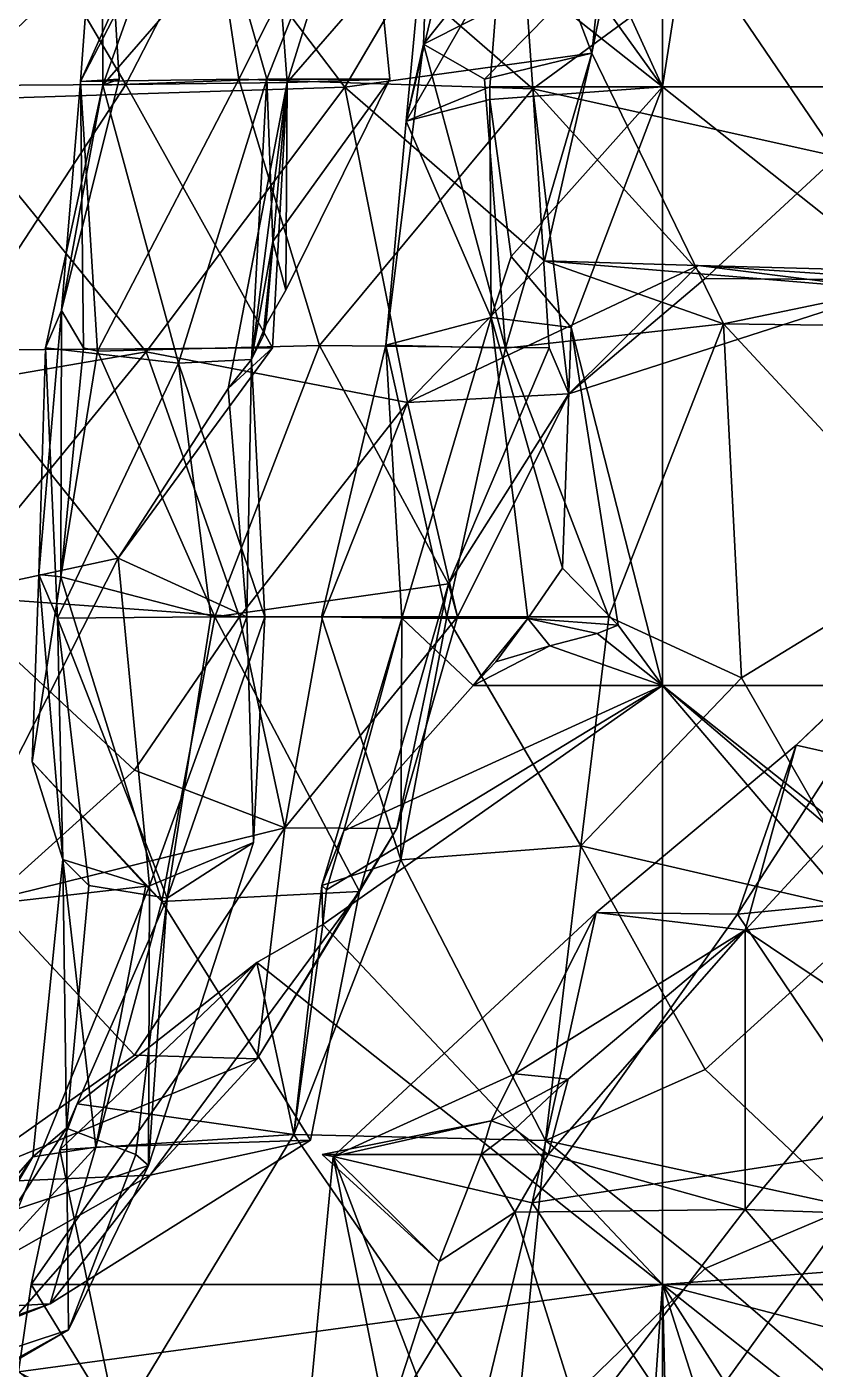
# Model space of a CAD drawing. Extents: x 290083 to 295691, y 4553739 to 4561622.
# Drawn here: x 290177.9 to 290230.1, y 4561209 to 4561298 of the extents above; entities that cross this region are included whole.
import ezdxf

# ---------------------------------------------------------------- set-up
doc = ezdxf.new("R2010")
doc.units = 0
doc.layers.add('Au_ppm_Pref_-_0_3', color=7, linetype='CONTINUOUS')

msp = doc.modelspace()

# ---------------------------------------------------------------- linework, layer by layer
at = {"layer": 'Au_ppm_Pref_-_0_3'}
for points in [[(290225.482, 4561329.346, 1646.615), (290220, 4561294.012, 1647.18), (290220, 4561324.308, 1646.541)], [(290225.482, 4561329.346, 1646.615), (290270, 4561294.012, 1648.831), (290220, 4561294.012, 1647.18)], [(290270, 4561294.012, 1648.831), (290225.482, 4561329.346, 1646.615), (290248.191, 4561318.799, 1647.963)], [(290220, 4561324.308, 1646.541), (290220, 4561294.012, 1647.18), (290211.375, 4561312.885, 1646.66)], [(290204.163, 4561296.838, 1637.531), (290220.013, 4561316.799, 1636.449), (290204.588, 4561308.739, 1639.254)], [(290220.013, 4561316.799, 1636.449), (290204.163, 4561296.838, 1637.531), (290216.693, 4561303.186, 1633.314)], [(290172.172, 4561293.138, 1619.624), (290171.892, 4561314.977, 1616.417), (290188.126, 4561308.24, 1618.601)], [(290209.921, 4561315.037, 1600.315), (290197.615, 4561305.875, 1601.46), (290211.394, 4561293.882, 1602.388)], [(290222.814, 4561302.271, 1600.259), (290209.921, 4561315.037, 1600.315), (290211.394, 4561293.882, 1602.388)], [(290159.959, 4561294.014, 1556.85), (290184.425, 4561294.159, 1557.951), (290172.969, 4561313.607, 1557.339)], [(290193.771, 4561312.347, 1557.915), (290172.969, 4561313.607, 1557.339), (290184.425, 4561294.159, 1557.951)], [(290217.16, 4561313.738, 1628.271), (290215.314, 4561296.252, 1627.384), (290209.421, 4561311.783, 1621.595)], [(290217.16, 4561313.738, 1628.271), (290216.693, 4561303.186, 1633.314), (290215.314, 4561296.252, 1627.384)], [(290190.753, 4561312.347, 1591.739), (290182.85, 4561313.474, 1585.722), (290181.424, 4561294.361, 1591.562)], [(290181.424, 4561294.361, 1591.562), (290182.85, 4561313.474, 1585.722), (290184, 4561294.529, 1585.8)], [(290182.85, 4561313.474, 1585.722), (290182.918, 4561294.124, 1579.424), (290184, 4561294.529, 1585.8)], [(290182.85, 4561313.474, 1585.722), (290189.397, 4561312.347, 1578.602), (290182.918, 4561294.124, 1579.424)], [(290202.998, 4561291.734, 1644.48), (290208.147, 4561313.36, 1645.768), (290209.223, 4561302.566, 1646.848)], [(290204.588, 4561308.739, 1639.254), (290208.147, 4561313.36, 1645.768), (290202.998, 4561291.734, 1644.48)], [(290209.63, 4561308.427, 1646.73), (290211.375, 4561312.885, 1646.66), (290220, 4561294.012, 1647.18)], [(290236.803, 4561312.949, 1597.797), (290222.814, 4561302.271, 1600.259), (290231.56, 4561289.393, 1603.513)], [(290181.424, 4561294.361, 1591.562), (290189.318, 4561311.897, 1596.94), (290190.753, 4561312.347, 1591.739)], [(290191.914, 4561294.529, 1598.648), (290189.318, 4561311.897, 1596.94), (290181.424, 4561294.361, 1591.562)], [(290182.918, 4561294.124, 1579.424), (290189.397, 4561312.347, 1578.602), (290191.166, 4561303.65, 1573.921)], [(290193.771, 4561312.347, 1557.915), (290184.425, 4561294.159, 1557.951), (290195.124, 4561294.302, 1562.174)], [(290188.126, 4561308.24, 1618.601), (290209.421, 4561311.783, 1621.595), (290198.936, 4561293.99, 1619.752)], [(290197.615, 4561305.875, 1601.46), (290189.318, 4561311.897, 1596.94), (290191.914, 4561294.529, 1598.648)], [(290195.124, 4561294.302, 1562.174), (290210.535, 4561312.043, 1561.958), (290193.771, 4561312.347, 1557.915)], [(290210.535, 4561312.043, 1561.958), (290195.124, 4561294.302, 1562.174), (290200.291, 4561310.934, 1568.155)], [(290215.314, 4561296.252, 1627.384), (290198.936, 4561293.99, 1619.752), (290209.421, 4561311.783, 1621.595)], [(290219.527, 4561312.106, 1579.883), (290230.389, 4561305.242, 1585.8), (290236.574, 4561296.252, 1579.967)], [(290236.574, 4561296.252, 1579.967), (290230.838, 4561305.877, 1573.921), (290219.527, 4561312.106, 1579.883)], [(290200.291, 4561310.934, 1568.155), (290193.777, 4561294.529, 1573.106), (290191.166, 4561303.65, 1573.921)], [(290193.777, 4561294.529, 1573.106), (290200.291, 4561310.934, 1568.155), (290201.925, 4561294.529, 1567.982)], [(290201.925, 4561294.529, 1567.982), (290200.291, 4561310.934, 1568.155), (290195.124, 4561294.302, 1562.174)], [(290198.936, 4561293.99, 1619.752), (290172.172, 4561293.138, 1619.624), (290188.126, 4561308.24, 1618.601)], [(290204.163, 4561296.838, 1637.531), (290204.588, 4561308.739, 1639.254), (290202.998, 4561291.734, 1644.48)], [(290220, 4561294.012, 1647.18), (290209.223, 4561302.566, 1646.848), (290209.63, 4561308.427, 1646.73)], [(290197.615, 4561305.875, 1601.46), (290191.914, 4561294.529, 1598.648), (290211.394, 4561293.882, 1602.388)], [(290182.918, 4561294.124, 1579.424), (290191.166, 4561303.65, 1573.921), (290193.777, 4561294.529, 1573.106)], [(290216.693, 4561303.186, 1633.314), (290204.163, 4561296.838, 1637.531), (290208.207, 4561294.529, 1633.314)], [(290216.693, 4561303.186, 1633.314), (290208.207, 4561294.529, 1633.314), (290215.314, 4561296.252, 1627.384)], [(290202.998, 4561291.734, 1644.48), (290209.223, 4561302.566, 1646.848), (290208.545, 4561294.012, 1646.98)], [(290220, 4561294.012, 1647.18), (290208.545, 4561294.012, 1646.98), (290209.223, 4561302.566, 1646.848)], [(290222.814, 4561302.271, 1600.259), (290211.394, 4561293.882, 1602.388), (290231.56, 4561289.393, 1603.513)], [(290201.658, 4561276.882, 1639.914), (290204.163, 4561296.838, 1637.531), (290202.998, 4561291.734, 1644.48)], [(290201.658, 4561276.882, 1639.914), (290209.596, 4561276.69, 1633.155), (290204.163, 4561296.838, 1637.531)], [(290208.207, 4561294.529, 1633.314), (290204.163, 4561296.838, 1637.531), (290209.596, 4561276.69, 1633.155)], [(290215.314, 4561296.252, 1627.384), (290212.165, 4561282.474, 1620.434), (290198.936, 4561293.99, 1619.752)], [(290215.314, 4561296.252, 1627.384), (290208.207, 4561294.529, 1633.314), (290209.596, 4561276.69, 1633.155)], [(290224.042, 4561278.308, 1628.171), (290215.314, 4561296.252, 1627.384), (290209.596, 4561276.69, 1633.155)], [(290224.042, 4561278.308, 1628.171), (290212.165, 4561282.474, 1620.434), (290215.314, 4561296.252, 1627.384)], [(290172.916, 4561276.562, 1557.861), (290184.425, 4561294.159, 1557.951), (290159.959, 4561294.014, 1556.85)], [(290198.936, 4561293.99, 1619.752), (290185.778, 4561276.438, 1619.587), (290172.172, 4561293.138, 1619.624)], [(290172.916, 4561276.562, 1557.861), (290194.155, 4561276.711, 1557.734), (290184.425, 4561294.159, 1557.951)], [(290179.123, 4561276.711, 1581.264), (290180.178, 4561279.194, 1586.558), (290182.918, 4561294.124, 1579.424)], [(290182.918, 4561294.124, 1579.424), (290187.927, 4561275.705, 1574.318), (290179.123, 4561276.711, 1581.264)], [(290180.178, 4561279.194, 1586.558), (290181.424, 4561294.361, 1591.562), (290184, 4561294.529, 1585.8)], [(290180.178, 4561279.194, 1586.558), (290184, 4561294.529, 1585.8), (290182.918, 4561294.124, 1579.424)], [(290180.178, 4561279.194, 1586.558), (290181.625, 4561276.711, 1591.739), (290181.424, 4561294.361, 1591.562)], [(290182.563, 4561276.485, 1598.001), (290191.914, 4561294.529, 1598.648), (290181.424, 4561294.361, 1591.562)], [(290182.563, 4561276.485, 1598.001), (290181.424, 4561294.361, 1591.562), (290181.625, 4561276.711, 1591.739)], [(290182.563, 4561276.485, 1598.001), (290197.277, 4561276.863, 1601.338), (290191.914, 4561294.529, 1598.648)], [(290193.777, 4561294.529, 1573.106), (290187.927, 4561275.705, 1574.318), (290182.918, 4561294.124, 1579.424)], [(290195.124, 4561294.302, 1562.174), (290184.425, 4561294.159, 1557.951), (290194.155, 4561276.711, 1557.734)], [(290203.088, 4561273.083, 1616.833), (290185.778, 4561276.438, 1619.587), (290198.936, 4561293.99, 1619.752)], [(290192.77, 4561275.948, 1567.982), (290187.927, 4561275.705, 1574.318), (290193.777, 4561294.529, 1573.106)], [(290191.206, 4561274.017, 1562.617), (290195.124, 4561294.302, 1562.174), (290194.155, 4561276.711, 1557.734)], [(290195.124, 4561294.302, 1562.174), (290191.206, 4561274.017, 1562.617), (290192.77, 4561275.948, 1567.982)], [(290211.394, 4561293.882, 1602.388), (290191.914, 4561294.529, 1598.648), (290197.277, 4561276.863, 1601.338)], [(290192.77, 4561275.948, 1567.982), (290193.777, 4561294.529, 1573.106), (290194.176, 4561283.749, 1569.514)], [(290195.124, 4561294.302, 1562.174), (290192.77, 4561275.948, 1567.982), (290193.706, 4561278.208, 1567.828)], [(290195.124, 4561294.302, 1562.174), (290193.706, 4561278.208, 1567.828), (290195.027, 4561280.529, 1567.982)], [(290194.176, 4561283.749, 1569.514), (290193.777, 4561294.529, 1573.106), (290201.925, 4561294.529, 1567.982)], [(290195.027, 4561280.529, 1567.982), (290194.176, 4561283.749, 1569.514), (290201.925, 4561294.529, 1567.982)], [(290195.124, 4561294.302, 1562.174), (290195.027, 4561280.529, 1567.982), (290201.925, 4561294.529, 1567.982)], [(290212.165, 4561282.474, 1620.434), (290203.088, 4561273.083, 1616.833), (290198.936, 4561293.99, 1619.752)], [(290202.998, 4561291.734, 1644.48), (290208.545, 4561294.012, 1646.98), (290208.56, 4561293.172, 1647.032)], [(290220, 4561294.012, 1647.18), (290208.56, 4561293.172, 1647.032), (290208.545, 4561294.012, 1646.98)], [(290209.96, 4561282.756, 1647.694), (290208.56, 4561293.172, 1647.032), (290220, 4561294.012, 1647.18)], [(290220, 4561294.012, 1647.18), (290213.937, 4561278.06, 1648.051), (290209.96, 4561282.756, 1647.694)], [(290220, 4561294.012, 1647.18), (290220, 4561254.327, 1649.611), (290213.937, 4561278.06, 1648.051)], [(290220, 4561294.012, 1647.18), (290270, 4561294.012, 1648.831), (290270, 4561254.327, 1649.967)], [(290270, 4561254.327, 1649.967), (290220, 4561254.327, 1649.611), (290220, 4561294.012, 1647.18)], [(290162.058, 4561272.37, 1618.933), (290172.172, 4561293.138, 1619.624), (290185.778, 4561276.438, 1619.587)], [(290212.476, 4561276.711, 1603.618), (290211.394, 4561293.882, 1602.388), (290197.277, 4561276.863, 1601.338)], [(290208.641, 4561278.719, 1647.096), (290202.998, 4561291.734, 1644.48), (290208.56, 4561293.172, 1647.032)], [(290208.641, 4561278.719, 1647.096), (290208.56, 4561293.172, 1647.032), (290209.96, 4561282.756, 1647.694)], [(290211.394, 4561293.882, 1602.388), (290213.79, 4561273.667, 1609.277), (290222.814, 4561281.302, 1605.148)], [(290212.476, 4561276.711, 1603.618), (290213.79, 4561273.667, 1609.277), (290211.394, 4561293.882, 1602.388)], [(290211.394, 4561293.882, 1602.388), (290222.814, 4561281.302, 1605.148), (290231.56, 4561289.393, 1603.513)], [(290201.658, 4561276.882, 1639.914), (290202.998, 4561291.734, 1644.48), (290208.641, 4561278.719, 1647.096)], [(290222.814, 4561281.302, 1605.148), (290237.142, 4561281.201, 1609.207), (290231.56, 4561289.393, 1603.513)], [(290193.533, 4561277.496, 1567.982), (290192.77, 4561275.948, 1567.982), (290194.176, 4561283.749, 1569.514)], [(290193.533, 4561277.496, 1567.982), (290194.176, 4561283.749, 1569.514), (290193.706, 4561278.208, 1567.828)], [(290193.706, 4561278.208, 1567.828), (290194.176, 4561283.749, 1569.514), (290195.027, 4561280.529, 1567.982)], [(290222.364, 4561282.16, 1615.481), (290203.088, 4561273.083, 1616.833), (290212.165, 4561282.474, 1620.434)], [(290208.641, 4561278.719, 1647.096), (290209.96, 4561282.756, 1647.694), (290213.937, 4561278.06, 1648.051)], [(290224.042, 4561278.308, 1628.171), (290234.981, 4561280.57, 1621.481), (290212.165, 4561282.474, 1620.434)], [(290222.364, 4561282.16, 1615.481), (290212.165, 4561282.474, 1620.434), (290234.981, 4561280.57, 1621.481)], [(290222.364, 4561282.16, 1615.481), (290213.79, 4561273.667, 1609.277), (290203.088, 4561273.083, 1616.833)], [(290222.364, 4561282.16, 1615.481), (290237.142, 4561281.201, 1609.207), (290213.79, 4561273.667, 1609.277)], [(290222.364, 4561282.16, 1615.481), (290234.981, 4561280.57, 1621.481), (290248.426, 4561281.464, 1615.146)], [(290222.364, 4561282.16, 1615.481), (290248.426, 4561281.464, 1615.146), (290237.142, 4561281.201, 1609.207)], [(290222.814, 4561281.302, 1605.148), (290213.79, 4561273.667, 1609.277), (290237.142, 4561281.201, 1609.207)], [(290224.042, 4561278.308, 1628.171), (290247.833, 4561277.984, 1628.001), (290234.981, 4561280.57, 1621.481)], [(290180.178, 4561279.194, 1586.558), (290178.68, 4561261.681, 1586.602), (290180.129, 4561261.544, 1592.474)], [(290180.178, 4561279.194, 1586.558), (290179.123, 4561276.711, 1581.264), (290178.68, 4561261.681, 1586.602)], [(290180.178, 4561279.194, 1586.558), (290180.129, 4561261.544, 1592.474), (290181.625, 4561276.711, 1591.739)], [(290193.706, 4561278.208, 1567.828), (290192.77, 4561275.948, 1567.982), (290193.533, 4561277.496, 1567.982)], [(290201.658, 4561276.882, 1639.914), (290208.641, 4561278.719, 1647.096), (290202.728, 4561258.805, 1644.737)], [(290202.728, 4561258.805, 1644.737), (290208.641, 4561278.719, 1647.096), (290211.06, 4561258.775, 1648.844)], [(290208.641, 4561278.719, 1647.096), (290213.937, 4561278.06, 1648.051), (290213.367, 4561262.102, 1649.019)], [(290208.641, 4561278.719, 1647.096), (290213.367, 4561262.102, 1649.019), (290211.06, 4561258.775, 1648.844)], [(290224.042, 4561278.308, 1628.171), (290209.596, 4561276.69, 1633.155), (290216.434, 4561258.893, 1630.307)], [(290213.937, 4561278.06, 1648.051), (290217.048, 4561258.335, 1649.314), (290213.367, 4561262.102, 1649.019)], [(290213.937, 4561278.06, 1648.051), (290220, 4561254.327, 1649.611), (290217.048, 4561258.335, 1649.314)], [(290224.042, 4561278.308, 1628.171), (290216.434, 4561258.893, 1630.307), (290225.23, 4561254.848, 1630.827)], [(290224.042, 4561278.308, 1628.171), (290225.23, 4561254.848, 1630.827), (290238.345, 4561262.878, 1630.085)], [(290224.042, 4561278.308, 1628.171), (290238.345, 4561262.878, 1630.085), (290247.833, 4561277.984, 1628.001)], [(290158.659, 4561257.318, 1556.466), (290183.921, 4561262.767, 1557.911), (290172.916, 4561276.562, 1557.861)], [(290162.058, 4561272.37, 1618.933), (290185.778, 4561276.438, 1619.587), (290172.551, 4561260.295, 1619.53)], [(290185.778, 4561276.438, 1619.587), (290191.977, 4561258.893, 1618.777), (290172.551, 4561260.295, 1619.53)], [(290172.916, 4561276.562, 1557.861), (290183.921, 4561262.767, 1557.911), (290194.155, 4561276.711, 1557.734)], [(290178.68, 4561261.681, 1586.602), (290179.123, 4561276.711, 1581.264), (290179.912, 4561258.79, 1580.229)], [(290179.123, 4561276.711, 1581.264), (290187.927, 4561275.705, 1574.318), (290179.912, 4561258.79, 1580.229)], [(290182.563, 4561276.485, 1598.001), (290181.625, 4561276.711, 1591.739), (290180.129, 4561261.544, 1592.474)], [(290182.563, 4561276.485, 1598.001), (290180.129, 4561261.544, 1592.474), (290190.336, 4561258.893, 1598.853)], [(290182.563, 4561276.485, 1598.001), (290190.336, 4561258.893, 1598.853), (290197.277, 4561276.863, 1601.338)], [(290183.921, 4561262.767, 1557.911), (290191.206, 4561274.017, 1562.617), (290194.155, 4561276.711, 1557.734)], [(290185.778, 4561276.438, 1619.587), (290203.088, 4561273.083, 1616.833), (290191.977, 4561258.893, 1618.777)], [(290205.82, 4561261.067, 1604.244), (290197.277, 4561276.863, 1601.338), (290190.336, 4561258.893, 1598.853)], [(290212.476, 4561276.711, 1603.618), (290197.277, 4561276.863, 1601.338), (290205.82, 4561261.067, 1604.244)], [(290201.658, 4561276.882, 1639.914), (290202.728, 4561258.805, 1644.737), (290197.394, 4561258.893, 1639.254)], [(290201.658, 4561276.882, 1639.914), (290197.394, 4561258.893, 1639.254), (290205.714, 4561258.893, 1634.499)], [(290201.658, 4561276.882, 1639.914), (290205.714, 4561258.893, 1634.499), (290209.596, 4561276.69, 1633.155)], [(290216.434, 4561258.893, 1630.307), (290209.596, 4561276.69, 1633.155), (290205.714, 4561258.893, 1634.499)], [(290212.476, 4561276.711, 1603.618), (290205.82, 4561261.067, 1604.244), (290213.79, 4561273.667, 1609.277)], [(290179.912, 4561258.79, 1580.229), (290187.927, 4561275.705, 1574.318), (290190.074, 4561258.893, 1573.921)], [(290193.638, 4561258.893, 1569.425), (290187.927, 4561275.705, 1574.318), (290192.77, 4561275.948, 1567.982)], [(290187.927, 4561275.705, 1574.318), (290193.638, 4561258.893, 1569.425), (290190.074, 4561258.893, 1573.921)], [(290192.77, 4561275.948, 1567.982), (290191.206, 4561274.017, 1562.617), (290192.456, 4561258.893, 1563.002)], [(290193.638, 4561258.893, 1569.425), (290192.77, 4561275.948, 1567.982), (290192.456, 4561258.893, 1563.002)], [(290183.921, 4561262.767, 1557.911), (290192.456, 4561258.893, 1563.002), (290191.206, 4561274.017, 1562.617)], [(290203.088, 4561273.083, 1616.833), (290213.79, 4561273.667, 1609.277), (290206.417, 4561258.893, 1610.989)], [(290206.417, 4561258.893, 1610.989), (290213.79, 4561273.667, 1609.277), (290205.82, 4561261.067, 1604.244)], [(290191.977, 4561258.893, 1618.777), (290203.088, 4561273.083, 1616.833), (290197.463, 4561258.893, 1615.496)], [(290203.088, 4561273.083, 1616.833), (290206.417, 4561258.893, 1610.989), (290197.463, 4561258.893, 1615.496)], [(290225.23, 4561254.848, 1630.827), (290234.19, 4561239.177, 1631.79), (290238.345, 4561262.878, 1630.085)], [(290158.659, 4561257.318, 1556.466), (290172.097, 4561239.475, 1557.084), (290183.921, 4561262.767, 1557.911)], [(290172.097, 4561239.475, 1557.084), (290185.994, 4561241.048, 1561.289), (290183.921, 4561262.767, 1557.911)], [(290192.456, 4561258.893, 1563.002), (290183.921, 4561262.767, 1557.911), (290185.994, 4561241.048, 1561.289)], [(290217.048, 4561258.335, 1649.314), (290211.06, 4561258.775, 1648.844), (290213.367, 4561262.102, 1649.019)], [(290180.129, 4561261.544, 1592.474), (290178.68, 4561261.681, 1586.602), (290178.219, 4561249.281, 1591.739)], [(290178.219, 4561249.281, 1591.739), (290178.68, 4561261.681, 1586.602), (290180.257, 4561242.789, 1585.686)], [(290180.129, 4561261.544, 1592.474), (290178.219, 4561249.281, 1591.739), (290186.813, 4561240.007, 1596.905)], [(290180.257, 4561242.789, 1585.686), (290178.68, 4561261.681, 1586.602), (290179.912, 4561258.79, 1580.229)], [(290190.336, 4561258.893, 1598.853), (290180.129, 4561261.544, 1592.474), (290186.813, 4561240.007, 1596.905)], [(290205.82, 4561261.067, 1604.244), (290190.336, 4561258.893, 1598.853), (290199.924, 4561240.669, 1603.587)], [(290202.401, 4561244.846, 1609.557), (290205.82, 4561261.067, 1604.244), (290199.924, 4561240.669, 1603.587)], [(290206.417, 4561258.893, 1610.989), (290205.82, 4561261.067, 1604.244), (290202.401, 4561244.846, 1609.557)], [(290191.977, 4561258.893, 1618.777), (290185.016, 4561248.723, 1618.886), (290172.551, 4561260.295, 1619.53)], [(290172.551, 4561260.295, 1619.53), (290185.016, 4561248.723, 1618.886), (290175.422, 4561240.085, 1616.984)], [(290179.912, 4561258.79, 1580.229), (290190.074, 4561258.893, 1573.921), (290187.164, 4561240.242, 1574.52)], [(290180.257, 4561242.789, 1585.686), (290179.912, 4561258.79, 1580.229), (290181.977, 4561241.075, 1579.86)], [(290179.912, 4561258.79, 1580.229), (290187.164, 4561240.242, 1574.52), (290181.977, 4561241.075, 1579.86)], [(290191.977, 4561258.893, 1618.777), (290194.964, 4561244.903, 1614.226), (290185.016, 4561248.723, 1618.886)], [(290192.902, 4561243.928, 1567.982), (290192.456, 4561258.893, 1563.002), (290185.994, 4561241.048, 1561.289)], [(290186.813, 4561240.007, 1596.905), (290199.924, 4561240.669, 1603.587), (290190.336, 4561258.893, 1598.853)], [(290190.074, 4561258.893, 1573.921), (290193.638, 4561258.893, 1569.425), (290187.164, 4561240.242, 1574.52)], [(290192.902, 4561243.928, 1567.982), (290187.164, 4561240.242, 1574.52), (290193.638, 4561258.893, 1569.425)], [(290197.463, 4561258.893, 1615.496), (290194.964, 4561244.903, 1614.226), (290191.977, 4561258.893, 1618.777)], [(290192.902, 4561243.928, 1567.982), (290193.638, 4561258.893, 1569.425), (290192.456, 4561258.893, 1563.002)], [(290197.463, 4561258.893, 1615.496), (290206.417, 4561258.893, 1610.989), (290194.964, 4561244.903, 1614.226)], [(290206.417, 4561258.893, 1610.989), (290202.401, 4561244.846, 1609.557), (290194.964, 4561244.903, 1614.226)], [(290202.658, 4561242.776, 1640.145), (290197.394, 4561258.893, 1639.254), (290202.728, 4561258.805, 1644.737)], [(290202.658, 4561242.776, 1640.145), (290205.714, 4561258.893, 1634.499), (290197.394, 4561258.893, 1639.254)], [(290202.728, 4561258.805, 1644.737), (290198.88, 4561244.704, 1649.685), (290197.412, 4561241.075, 1645.193)], [(290197.412, 4561241.075, 1645.193), (290202.658, 4561242.776, 1640.145), (290202.728, 4561258.805, 1644.737)], [(290198.88, 4561244.704, 1649.685), (290202.728, 4561258.805, 1644.737), (290207.439, 4561254.327, 1649.222)], [(290202.658, 4561242.776, 1640.145), (290214.58, 4561243.7, 1634.054), (290205.714, 4561258.893, 1634.499)], [(290207.439, 4561254.327, 1649.222), (290202.728, 4561258.805, 1644.737), (290211.06, 4561258.775, 1648.844)], [(290214.58, 4561243.7, 1634.054), (290216.434, 4561258.893, 1630.307), (290205.714, 4561258.893, 1634.499)], [(290208.953, 4561255.909, 1649.199), (290207.439, 4561254.327, 1649.222), (290211.06, 4561258.775, 1648.844)], [(290208.953, 4561255.909, 1649.199), (290211.06, 4561258.775, 1648.844), (290212.519, 4561256.968, 1649.262)], [(290215.661, 4561257.771, 1649.324), (290211.06, 4561258.775, 1648.844), (290217.048, 4561258.335, 1649.314)], [(290212.519, 4561256.968, 1649.262), (290211.06, 4561258.775, 1648.844), (290215.661, 4561257.771, 1649.324)], [(290214.58, 4561243.7, 1634.054), (290225.23, 4561254.848, 1630.827), (290216.434, 4561258.893, 1630.307)], [(290237.44, 4561258.516, 1602.536), (290224.969, 4561239.182, 1601.971), (290228.838, 4561250.374, 1597.678)], [(290237.44, 4561258.516, 1602.536), (290248.262, 4561241.443, 1603.042), (290224.969, 4561239.182, 1601.971)], [(290237.44, 4561258.516, 1602.536), (290228.838, 4561250.374, 1597.678), (290237.702, 4561258.893, 1597.678)], [(290237.702, 4561258.893, 1597.678), (290228.838, 4561250.374, 1597.678), (290235.413, 4561248.889, 1595.074)], [(290212.519, 4561256.968, 1649.262), (290215.661, 4561257.771, 1649.324), (290220, 4561254.327, 1649.611)], [(290217.048, 4561258.335, 1649.314), (290220, 4561254.327, 1649.611), (290215.661, 4561257.771, 1649.324)], [(290207.439, 4561254.327, 1649.222), (290208.953, 4561255.909, 1649.199), (290212.519, 4561256.968, 1649.262)], [(290207.439, 4561254.327, 1649.222), (290212.519, 4561256.968, 1649.262), (290220, 4561254.327, 1649.611)], [(290214.58, 4561243.7, 1634.054), (290234.19, 4561239.177, 1631.79), (290225.23, 4561254.848, 1630.827)], [(290197.487, 4561238.494, 1650.111), (290197.72, 4561240.791, 1649.945), (290220, 4561254.327, 1649.611)], [(290197.487, 4561238.494, 1650.111), (290220, 4561254.327, 1649.611), (290220, 4561214.642, 1652.61)], [(290220, 4561254.327, 1649.611), (290197.72, 4561240.791, 1649.945), (290198.88, 4561244.704, 1649.685)], [(290220, 4561254.327, 1649.611), (290198.88, 4561244.704, 1649.685), (290207.439, 4561254.327, 1649.222)], [(290220, 4561254.327, 1649.611), (290256.085, 4561223.651, 1649.989), (290251.777, 4561217.043, 1650.72)], [(290220, 4561254.327, 1649.611), (290257.529, 4561224.54, 1649.844), (290256.085, 4561223.651, 1649.989)], [(290220, 4561254.327, 1649.611), (290251.777, 4561217.043, 1650.72), (290220, 4561214.642, 1652.61)], [(290220, 4561254.327, 1649.611), (290270, 4561254.327, 1649.967), (290257.529, 4561224.54, 1649.844)], [(290215.59, 4561239.286, 1597.678), (290228.838, 4561250.374, 1597.678), (290224.969, 4561239.182, 1601.971)], [(290215.59, 4561239.286, 1597.678), (290225.462, 4561238.109, 1592.856), (290228.838, 4561250.374, 1597.678)], [(290225.462, 4561238.109, 1592.856), (290235.413, 4561248.889, 1595.074), (290228.838, 4561250.374, 1597.678)], [(290194.964, 4561244.903, 1614.226), (290175.422, 4561240.085, 1616.984), (290185.016, 4561248.723, 1618.886)], [(290178.219, 4561249.281, 1591.739), (290185.769, 4561241.075, 1591.739), (290186.813, 4561240.007, 1596.905)], [(290178.219, 4561249.281, 1591.739), (290180.257, 4561242.789, 1585.686), (290185.769, 4561241.075, 1591.739)], [(290225.462, 4561238.109, 1592.856), (290248.087, 4561240.981, 1591.764), (290235.413, 4561248.889, 1595.074)], [(290185.016, 4561229.829, 1613.306), (290175.422, 4561240.085, 1616.984), (290194.964, 4561244.903, 1614.226)], [(290194.964, 4561244.903, 1614.226), (290193.132, 4561229.598, 1609.557), (290185.016, 4561229.829, 1613.306)], [(290194.964, 4561244.903, 1614.226), (290202.401, 4561244.846, 1609.557), (290193.132, 4561229.598, 1609.557)], [(290202.401, 4561244.846, 1609.557), (290199.924, 4561240.669, 1603.587), (290193.132, 4561229.598, 1609.557)], [(290197.412, 4561241.075, 1645.193), (290198.88, 4561244.704, 1649.685), (290197.72, 4561240.791, 1649.945)], [(290187.164, 4561240.242, 1574.52), (290192.902, 4561243.928, 1567.982), (290185.926, 4561222.528, 1567.994)], [(290192.902, 4561243.928, 1567.982), (290185.994, 4561241.048, 1561.289), (290185.926, 4561222.528, 1567.994)], [(290212.235, 4561224.175, 1641.248), (290214.58, 4561243.7, 1634.054), (290202.658, 4561242.776, 1640.145)], [(290212.235, 4561224.175, 1641.248), (290222.814, 4561228.889, 1635.192), (290214.58, 4561243.7, 1634.054)], [(290222.814, 4561228.889, 1635.192), (290234.19, 4561239.177, 1631.79), (290214.58, 4561243.7, 1634.054)], [(290182.455, 4561223.744, 1591.577), (290180.257, 4561242.789, 1585.686), (290178.268, 4561223.087, 1585.089)], [(290180.257, 4561242.789, 1585.686), (290180.513, 4561224.991, 1579.29), (290178.268, 4561223.087, 1585.089)], [(290182.455, 4561223.744, 1591.577), (290185.769, 4561241.075, 1591.739), (290180.257, 4561242.789, 1585.686)], [(290180.257, 4561242.789, 1585.686), (290181.977, 4561241.075, 1579.86), (290180.513, 4561224.991, 1579.29)], [(290202.658, 4561242.776, 1640.145), (290195.572, 4561224.572, 1644.051), (290212.235, 4561224.175, 1641.248)], [(290197.412, 4561241.075, 1645.193), (290195.572, 4561224.572, 1644.051), (290202.658, 4561242.776, 1640.145)], [(290248.262, 4561241.443, 1603.042), (290235.373, 4561223.761, 1603.157), (290224.969, 4561239.182, 1601.971)], [(290172.097, 4561239.475, 1557.084), (290177.279, 4561219.657, 1560.876), (290185.994, 4561241.048, 1561.289)], [(290185.994, 4561241.048, 1561.289), (290177.279, 4561219.657, 1560.876), (290185.926, 4561222.528, 1567.994)], [(290180.513, 4561224.991, 1579.29), (290181.977, 4561241.075, 1579.86), (290187.164, 4561240.242, 1574.52)], [(290185.769, 4561241.075, 1591.739), (290182.455, 4561223.744, 1591.577), (290186.813, 4561240.007, 1596.905)], [(290199.924, 4561240.669, 1603.587), (290186.051, 4561221.872, 1603.657), (290193.132, 4561229.598, 1609.557)], [(290186.051, 4561221.872, 1603.657), (290199.924, 4561240.669, 1603.587), (290196.673, 4561224.207, 1598.067)], [(290199.924, 4561240.669, 1603.587), (290186.813, 4561240.007, 1596.905), (290196.673, 4561224.207, 1598.067)], [(290197.487, 4561238.494, 1650.111), (290195.572, 4561224.572, 1644.051), (290197.412, 4561241.075, 1645.193)], [(290197.72, 4561240.791, 1649.945), (290197.487, 4561238.494, 1650.111), (290197.412, 4561241.075, 1645.193)], [(290248.087, 4561240.981, 1591.764), (290225.462, 4561238.109, 1592.856), (290235.413, 4561231.447, 1589.009)], [(290175.422, 4561240.085, 1616.984), (290185.016, 4561229.829, 1613.306), (290172.964, 4561221.323, 1609.887)], [(290180.513, 4561224.991, 1579.29), (290187.164, 4561240.242, 1574.52), (290185.09, 4561223.257, 1573.921)], [(290196.673, 4561224.207, 1598.067), (290186.813, 4561240.007, 1596.905), (290182.455, 4561223.744, 1591.577)], [(290187.164, 4561240.242, 1574.52), (290185.926, 4561222.528, 1567.994), (290185.09, 4561223.257, 1573.921)], [(290215.59, 4561239.286, 1597.678), (290211.367, 4561220.042, 1602.003), (290198.167, 4561223.109, 1597.507)], [(290210.215, 4561228.595, 1593.518), (290215.59, 4561239.286, 1597.678), (290198.167, 4561223.109, 1597.507)], [(290210.215, 4561228.595, 1593.518), (290225.462, 4561238.109, 1592.856), (290215.59, 4561239.286, 1597.678)], [(290215.59, 4561239.286, 1597.678), (290224.969, 4561239.182, 1601.971), (290211.367, 4561220.042, 1602.003)], [(290235.373, 4561223.761, 1603.157), (290211.367, 4561220.042, 1602.003), (290224.969, 4561239.182, 1601.971)], [(290232.444, 4561219.783, 1638.497), (290234.19, 4561239.177, 1631.79), (290222.814, 4561228.889, 1635.192)], [(290193.125, 4561235.973, 1650.167), (290197.487, 4561238.494, 1650.111), (290220, 4561214.642, 1652.61)], [(290195.572, 4561224.572, 1644.051), (290197.487, 4561238.494, 1650.111), (290193.125, 4561235.973, 1650.167)], [(290210.215, 4561228.595, 1593.518), (290213.74, 4561228.243, 1591.739), (290225.462, 4561238.109, 1592.856)], [(290225.462, 4561238.109, 1592.856), (290213.74, 4561228.243, 1591.739), (290212.407, 4561223.257, 1590.705)], [(290225.462, 4561238.109, 1592.856), (290212.407, 4561223.257, 1590.705), (290225.466, 4561219.594, 1588.271)], [(290225.462, 4561238.109, 1592.856), (290225.466, 4561219.594, 1588.271), (290235.413, 4561231.447, 1589.009)], [(290178.156, 4561214.642, 1648.895), (290180.069, 4561223.556, 1649.041), (290193.125, 4561235.973, 1650.167)], [(290178.156, 4561214.642, 1648.895), (290193.125, 4561235.973, 1650.167), (290220, 4561214.642, 1652.61)], [(290180.069, 4561223.556, 1649.041), (290181.22, 4561226.602, 1649.135), (290193.125, 4561235.973, 1650.167)], [(290195.572, 4561224.572, 1644.051), (290193.125, 4561235.973, 1650.167), (290181.22, 4561226.602, 1649.135)], [(290235.413, 4561231.447, 1589.009), (290225.466, 4561219.594, 1588.271), (290245.195, 4561218.917, 1588.574)], [(290185.016, 4561229.829, 1613.306), (290193.132, 4561229.598, 1609.557), (290172.964, 4561221.323, 1609.887)], [(290193.132, 4561229.598, 1609.557), (290186.051, 4561221.872, 1603.657), (290172.964, 4561221.323, 1609.887)], [(290208.647, 4561225.475, 1591.739), (290210.215, 4561228.595, 1593.518), (290198.167, 4561223.109, 1597.507)], [(290208.647, 4561225.475, 1591.739), (290213.74, 4561228.243, 1591.739), (290210.215, 4561228.595, 1593.518)], [(290208.647, 4561225.475, 1591.739), (290210.215, 4561224.929, 1591.182), (290213.74, 4561228.243, 1591.739)], [(290213.74, 4561228.243, 1591.739), (290210.215, 4561224.929, 1591.182), (290212.407, 4561223.257, 1590.705)], [(290212.235, 4561224.175, 1641.248), (290232.444, 4561219.783, 1638.497), (290222.814, 4561228.889, 1635.192)], [(290180.069, 4561223.556, 1649.041), (290195.572, 4561224.572, 1644.051), (290181.22, 4561226.602, 1649.135)], [(290208.647, 4561225.475, 1591.739), (290198.167, 4561223.109, 1597.507), (290197.446, 4561223.257, 1591.739)], [(290208.647, 4561225.475, 1591.739), (290197.446, 4561223.257, 1591.739), (290207.987, 4561223.257, 1590.689)], [(290208.647, 4561225.475, 1591.739), (290207.987, 4561223.257, 1590.689), (290210.215, 4561224.929, 1591.182)], [(290169.252, 4561207.882, 1579.606), (290178.268, 4561223.087, 1585.089), (290180.513, 4561224.991, 1579.29)], [(290180.513, 4561224.991, 1579.29), (290180.643, 4561211.624, 1573.921), (290169.252, 4561207.882, 1579.606)], [(290183.874, 4561205.292, 1644.922), (290195.572, 4561224.572, 1644.051), (290180.069, 4561223.556, 1649.041)], [(290180.513, 4561224.991, 1579.29), (290185.09, 4561223.257, 1573.921), (290180.643, 4561211.624, 1573.921)], [(290210.168, 4561203.437, 1643.108), (290195.572, 4561224.572, 1644.051), (290183.874, 4561205.292, 1644.922)], [(290210.168, 4561203.437, 1643.108), (290212.235, 4561224.175, 1641.248), (290195.572, 4561224.572, 1644.051)], [(290210.215, 4561224.929, 1591.182), (290207.987, 4561223.257, 1590.689), (290212.407, 4561223.257, 1590.705)], [(290179.416, 4561213.359, 1597.678), (290182.455, 4561223.744, 1591.577), (290169.254, 4561209.384, 1591.541)], [(290182.455, 4561223.744, 1591.577), (290178.268, 4561223.087, 1585.089), (290169.254, 4561209.384, 1591.541)], [(290179.416, 4561213.359, 1597.678), (290186.051, 4561221.872, 1603.657), (290196.673, 4561224.207, 1598.067)], [(290179.416, 4561213.359, 1597.678), (290196.673, 4561224.207, 1598.067), (290182.455, 4561223.744, 1591.577)], [(290212.235, 4561224.175, 1641.248), (290210.168, 4561203.437, 1643.108), (290222.814, 4561215.697, 1642.673)], [(290221.612, 4561204.611, 1601.611), (290211.367, 4561220.042, 1602.003), (290235.373, 4561223.761, 1603.157)], [(290212.235, 4561224.175, 1641.248), (290222.814, 4561215.697, 1642.673), (290232.444, 4561219.783, 1638.497)], [(290248.019, 4561205.434, 1603.608), (290221.612, 4561204.611, 1601.611), (290235.373, 4561223.761, 1603.157)], [(290169.254, 4561209.384, 1591.541), (290178.268, 4561223.087, 1585.089), (290161.478, 4561203.952, 1585.717)], [(290178.268, 4561223.087, 1585.089), (290169.252, 4561207.882, 1579.606), (290161.478, 4561203.952, 1585.717)], [(290178.156, 4561214.642, 1648.895), (290183.874, 4561205.292, 1644.922), (290180.069, 4561223.556, 1649.041)], [(290180.643, 4561211.624, 1573.921), (290185.09, 4561223.257, 1573.921), (290185.926, 4561222.528, 1567.994)], [(290201.736, 4561205.439, 1592.602), (290198.167, 4561223.109, 1597.507), (290196.495, 4561205.439, 1597.678)], [(290196.495, 4561205.439, 1597.678), (290198.167, 4561223.109, 1597.507), (290206.699, 4561200.773, 1599.371)], [(290205.195, 4561216.159, 1591.739), (290197.446, 4561223.257, 1591.739), (290198.167, 4561223.109, 1597.507)], [(290197.446, 4561223.257, 1591.739), (290205.195, 4561216.159, 1591.739), (290207.987, 4561223.257, 1590.689)], [(290201.736, 4561205.439, 1592.602), (290205.195, 4561216.159, 1591.739), (290198.167, 4561223.109, 1597.507)], [(290198.167, 4561223.109, 1597.507), (290211.367, 4561220.042, 1602.003), (290206.699, 4561200.773, 1599.371)], [(290205.195, 4561216.159, 1591.739), (290210.215, 4561219.418, 1590.459), (290207.987, 4561223.257, 1590.689)], [(290212.407, 4561223.257, 1590.705), (290207.987, 4561223.257, 1590.689), (290210.215, 4561219.418, 1590.459)], [(290225.466, 4561219.594, 1588.271), (290212.407, 4561223.257, 1590.705), (290210.215, 4561219.418, 1590.459)], [(290179.416, 4561213.359, 1597.678), (290170.103, 4561212.851, 1602.238), (290186.051, 4561221.872, 1603.657)], [(290172.964, 4561221.323, 1609.887), (290186.051, 4561221.872, 1603.657), (290170.103, 4561212.851, 1602.238)], [(290172.324, 4561207.043, 1568.078), (290180.643, 4561211.624, 1573.921), (290185.926, 4561222.528, 1567.994)], [(290185.926, 4561222.528, 1567.994), (290177.279, 4561219.657, 1560.876), (290172.324, 4561207.043, 1568.078)], [(290201.736, 4561205.439, 1592.602), (290214.61, 4561205.439, 1587.872), (290210.215, 4561219.418, 1590.459)], [(290201.736, 4561205.439, 1592.602), (290210.215, 4561219.418, 1590.459), (290205.195, 4561216.159, 1591.739)], [(290221.612, 4561204.611, 1601.611), (290206.699, 4561200.773, 1599.371), (290211.367, 4561220.042, 1602.003)], [(290225.466, 4561219.594, 1588.271), (290210.215, 4561219.418, 1590.459), (290214.61, 4561205.439, 1587.872)], [(290235.616, 4561207.754, 1588.172), (290225.466, 4561219.594, 1588.271), (290214.61, 4561205.439, 1587.872)], [(290232.444, 4561219.783, 1638.497), (290222.814, 4561215.697, 1642.673), (290235.492, 4561204.782, 1645.403)], [(290235.616, 4561207.754, 1588.172), (290245.195, 4561218.917, 1588.574), (290225.466, 4561219.594, 1588.271)], [(290220, 4561214.642, 1652.61), (290251.777, 4561217.043, 1650.72), (290249.972, 4561214.642, 1650.999)], [(290210.168, 4561203.437, 1643.108), (290235.492, 4561204.782, 1645.403), (290222.814, 4561215.697, 1642.673)], [(290220, 4561214.642, 1652.61), (290177.315, 4561208.836, 1648.6), (290178.156, 4561214.642, 1648.895)], [(290217.35, 4561177.06, 1650.944), (290177.315, 4561208.836, 1648.6), (290220, 4561214.642, 1652.61)], [(290183.874, 4561205.292, 1644.922), (290178.156, 4561214.642, 1648.895), (290177.315, 4561208.836, 1648.6)], [(290220, 4561178.718, 1651.242), (290217.35, 4561177.06, 1650.944), (290220, 4561214.642, 1652.61)], [(290220.831, 4561179.333, 1651.293), (290220, 4561178.718, 1651.242), (290220, 4561214.642, 1652.61)], [(290229.822, 4561183.788, 1651.759), (290220.831, 4561179.333, 1651.293), (290220, 4561214.642, 1652.61)], [(290235.491, 4561190.331, 1652.195), (290229.822, 4561183.788, 1651.759), (290220, 4561214.642, 1652.61)], [(290239.825, 4561198.907, 1652.664), (290235.491, 4561190.331, 1652.195), (290220, 4561214.642, 1652.61)], [(290220, 4561214.642, 1652.61), (290245.132, 4561208.064, 1651.727), (290239.825, 4561198.907, 1652.664)], [(290249.972, 4561214.642, 1650.999), (290245.132, 4561208.064, 1651.727), (290220, 4561214.642, 1652.61)], [(290179.416, 4561213.359, 1597.678), (290158.182, 4561206.07, 1597.562), (290170.103, 4561212.851, 1602.238)], [(290179.416, 4561213.359, 1597.678), (290169.254, 4561209.384, 1591.541), (290158.182, 4561206.07, 1597.562)], [(290169.252, 4561207.882, 1579.606), (290180.643, 4561211.624, 1573.921), (290161.481, 4561200.455, 1573.919)], [(290161.481, 4561200.455, 1573.919), (290180.643, 4561211.624, 1573.921), (290172.324, 4561207.043, 1568.078)]]:
    msp.add_3dface(points, dxfattribs=at)

doc.saveas('drawing.dxf')
